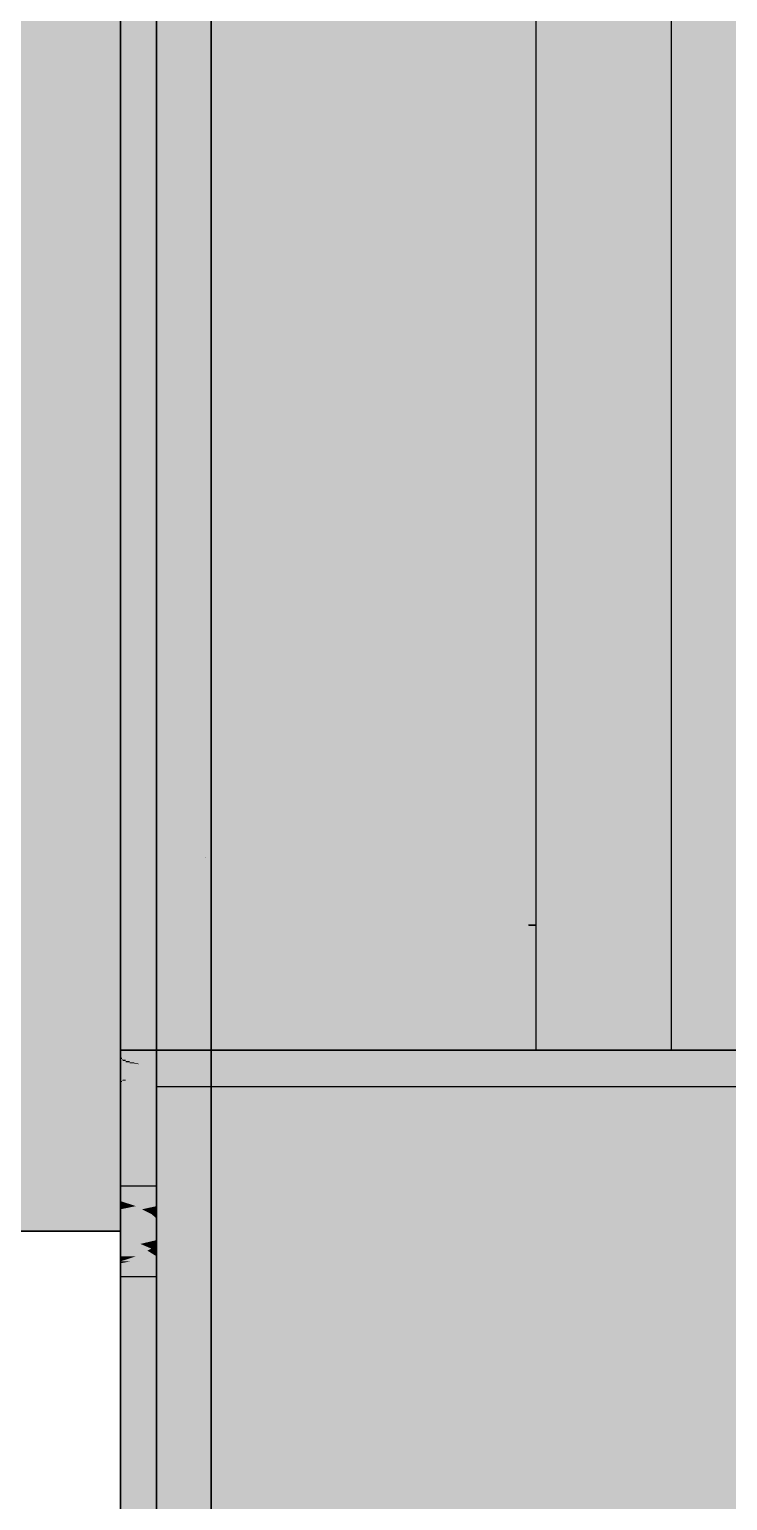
# Model space of a CAD drawing. Extents: x 0 to 756, y -25 to 420.
# Drawn here: x 324.379 to 325.15, y 305.696 to 307.32 of the extents above; entities that cross this region are included whole.
import ezdxf

# ---------------------------------------------------------------- set-up
doc = ezdxf.new("R2010")
doc.units = 0
doc.layers.get('0').update_dxf_attribs({"lineweight": 25})
doc.layers.add('0-Shading', color=7, linetype='Continuous', lineweight=25)
for name, color, linetype, lineweight, true_color in [('L_Schalldaempfer', 7, 'Continuous', 35, 0xababab), ('L_Zuluft', 6, 'Continuous', 35, 0xff00ff), ('L_Zuluft-Shading', 6, 'Continuous', 35, 0xff00ff)]:
    doc.layers.add(name, color=color, linetype=linetype, lineweight=lineweight, true_color=true_color)

# ---------------------------------------------------------------- blocks, each defined once
blk = doc.blocks.new('Shading-A0T78ONBOY', base_point=(329.6628, 313.8124))
at = {"layer": '0-Shading', "color": 7, "true_color": 0xfdfdfd}
for points in [[(324.5677, 300.356), (324.5599, 300.356), (324.5599, 313.7525)], [(324.5535, 297.1329), (324.5794, 297.1329), (324.5596, 313.0689)], [(324.5794, 297.1329), (324.5596, 313.0689), (324.5607, 313.0689)]]:
    blk.add_solid(points, dxfattribs=at)
at = {"layer": '0-Shading', "color": 7, "true_color": 0xfefefe}
for points in [[(324.5677, 300.3555), (324.5794, 313.7329), (324.5599, 313.7329)], [(324.5715, 300.3555), (324.5677, 300.3555), (324.5794, 313.7329)], [(324.5794, 300.3552), (324.5715, 300.3552), (324.5794, 313.7329)], [(324.5794, 297.1329), (324.5794, 312.9156), (324.5609, 312.9156)], [(324.4794, 305.993), (324.5194, 305.993), (324.5194, 306.0027)], [(324.4794, 305.993), (324.5194, 306.0027), (324.4794, 306.0027)], [(324.4794, 305.993), (324.5194, 305.993), (324.4794, 306.0027)], [(324.5194, 305.993), (324.5194, 306.0027), (324.4794, 306.0027)], [(324.4794, 305.993), (324.5194, 305.993), (324.5194, 306.0027)], [(324.4794, 305.993), (324.5194, 306.0027), (324.4794, 306.0027)], [(324.4794, 305.993), (324.5194, 305.993), (324.4794, 306.0027)], [(324.5194, 305.993), (324.5194, 306.0027), (324.4794, 306.0027)], [(324.4794, 305.9832), (324.5194, 305.9832), (324.5194, 305.993)], [(324.4794, 305.9832), (324.5194, 305.993), (324.4794, 305.993)], [(324.4794, 305.9832), (324.5194, 305.9832), (324.4794, 305.993)], [(324.5194, 305.9832), (324.5194, 305.993), (324.4794, 305.993)], [(324.4794, 305.9832), (324.5194, 305.993), (324.4794, 305.993)], [(324.4794, 305.9832), (324.5194, 305.9832), (324.5194, 305.993)], [(324.5194, 305.9832), (324.5194, 305.993), (324.4794, 305.993)], [(324.4794, 305.9832), (324.5194, 305.9832), (324.4794, 305.993)]]:
    blk.add_solid(points, dxfattribs=at)
at = {"layer": '0-Shading', "color": 7, "true_color": 0xffffff}
for points in [[(324.5194, 297.0729), (324.6188, 313.693), (324.5194, 313.693)], [(325.9962, 301.3666), (324.5794, 301.3666), (324.5794, 312.9156)], [(324.5194, 297.0729), (329.6187, 297.0729), (324.6015, 310.8053)], [(329.6187, 297.0729), (324.6015, 310.8053), (329.6548, 310.8053)], [(324.5794, 297.1329), (329.6241, 297.1329), (329.1324, 310.738)], [(324.5194, 306.3591), (326.4138, 306.3591), (324.5194, 309.7614)], [(326.4138, 306.3591), (324.5194, 309.7614), (325.3312, 309.7614)], [(328.703, 306.2265), (328.7113, 309.3907), (324.5794, 309.3907)], [(328.7083, 306.2291), (328.7166, 309.3869), (324.5929, 309.3869)], [(324.4794, 306.3644), (324.5398, 306.3644), (324.4794, 309.033)], [(324.5398, 306.3644), (324.4794, 309.033), (325.4794, 309.033)], [(324.5398, 306.3644), (325.4794, 306.3644), (325.4794, 309.033)], [(325.0876, 307.2878), (325.7594, 307.2878), (325.0876, 309.033)], [(324.9383, 307.3044), (325.1381, 307.3044), (324.9383, 308.9923)], [(325.1381, 307.3044), (324.9383, 308.9923), (325.4416, 308.9923)], [(325.1381, 307.3044), (326.0316, 307.3044), (325.3602, 308.5396)], [(328.703, 306.2265), (324.5794, 306.2265), (326.968, 307.5578)], [(324.5794, 306.2265), (326.968, 307.5578), (324.5794, 307.5578)], [(324.5194, 304.4137), (324.563, 304.4137), (324.5194, 307.5271)], [(324.563, 304.4137), (324.5194, 307.5271), (324.5817, 307.5271)], [(328.7083, 306.2291), (324.5739, 306.2291), (327.0166, 307.5271)], [(324.5739, 306.2291), (327.0166, 307.5271), (324.5817, 307.5271)], [(324.9383, 306.3301), (324.9629, 306.3301), (324.9383, 307.3044)], [(324.9629, 306.3301), (324.9383, 307.3044), (325.1381, 307.3044)], [(324.9629, 306.3301), (326.0316, 306.3301), (325.1381, 307.3044)], [(326.0316, 306.3301), (325.1381, 307.3044), (326.0316, 307.3044)], [(325.0876, 306.2994), (326.1398, 306.2994), (325.0876, 307.2878)], [(326.1398, 306.2994), (325.0876, 307.2878), (325.7594, 307.2878)], [(324.4794, 306.193), (325.4794, 306.193), (324.5398, 306.3644)], [(324.4794, 306.193), (324.5398, 306.3644), (324.4794, 306.3644)], [(324.5194, 306.153), (326.4794, 306.153), (324.5194, 306.3591)], [(326.4794, 306.153), (324.5194, 306.3591), (326.4138, 306.3591)], [(325.4794, 306.193), (324.5398, 306.3644), (325.4794, 306.3644)], [(324.9383, 306.193), (324.9629, 306.3301), (324.9383, 306.3301)], [(324.9383, 306.193), (326.0316, 306.193), (324.9629, 306.3301)], [(326.0316, 306.193), (324.9629, 306.3301), (326.0316, 306.3301)], [(325.0876, 306.193), (326.1808, 306.193), (325.0876, 306.2994)], [(326.1808, 306.193), (325.0876, 306.2994), (326.1398, 306.2994)], [(324.563, 304.4137), (328.7083, 306.2291), (324.5739, 306.2291)], [(324.563, 304.4137), (328.7035, 304.4137), (328.7083, 306.2291)], [(324.5794, 304.4085), (328.703, 306.2265), (324.5794, 306.2265)], [(324.5794, 304.4085), (328.6982, 304.4085), (328.703, 306.2265)], [(324.5194, 306.153), (324.5475, 306.193), (324.5194, 306.193)], [(324.5194, 306.153), (324.5475, 306.153), (324.5475, 306.193)], [(324.5475, 306.153), (324.5736, 306.193), (324.5475, 306.193)], [(324.5475, 306.153), (324.5736, 306.153), (324.5736, 306.193)], [(324.5736, 306.153), (324.9383, 306.193), (324.5736, 306.193)], [(324.5736, 306.153), (324.9383, 306.153), (324.9383, 306.193)], [(324.9383, 306.153), (326.0316, 306.193), (324.9383, 306.193)], [(324.9383, 306.153), (326.0316, 306.153), (326.0316, 306.193)]]:
    blk.add_solid(points, dxfattribs=at)
at = {"layer": '0-Shading', "color": 254, "true_color": 0xe2e2e2}
for points in [[(324.5091, 297.5864), (324.5087, 297.5864), (324.5235, 313.3787)], [(324.5087, 297.5864), (324.5235, 313.3787), (324.5087, 313.3787)], [(324.5172, 304.4123), (324.5087, 304.4123), (324.5143, 307.5354)], [(324.5087, 304.4123), (324.5143, 307.5354), (324.5087, 307.5354)], [(324.5172, 304.4114), (324.5238, 307.5389), (324.5143, 307.5389)], [(324.5238, 304.4114), (324.5172, 304.4114), (324.5238, 307.5389)], [(324.4794, 306.0207), (324.5194, 306.0207), (324.5194, 306.0283)], [(324.4794, 306.0207), (324.5194, 306.0283), (324.4794, 306.0283)], [(324.4794, 306.0207), (324.5194, 306.0207), (324.4794, 306.0283)], [(324.5194, 306.0207), (324.5194, 306.0283), (324.4794, 306.0283)], [(324.5085, 306.0262), (324.4794, 306.0262), (324.5194, 306.0283)], [(324.4794, 306.0262), (324.5194, 306.0283), (324.4794, 306.0283)], [(324.4794, 306.0207), (324.5194, 306.0207), (324.4794, 306.0283)], [(324.5194, 306.0207), (324.5194, 306.0283), (324.4794, 306.0283)], [(324.4901, 306.0228), (324.4794, 306.0228), (324.4794, 306.0262)], [(324.4901, 306.0228), (324.5085, 306.0262), (324.4794, 306.0262)], [(324.4794, 306.0207), (324.4963, 306.0207), (324.4901, 306.0228)], [(324.4794, 306.0207), (324.4901, 306.0228), (324.4794, 306.0228)], [(324.4901, 306.0228), (324.5194, 306.0228), (324.5194, 306.0283)], [(324.4963, 306.0207), (324.5194, 306.0207), (324.4901, 306.0228)], [(324.5194, 306.0207), (324.4901, 306.0228), (324.5194, 306.0228)], [(324.4794, 305.9576), (324.5194, 305.9576), (324.5194, 305.9652)], [(324.4794, 305.9576), (324.5194, 305.9652), (324.4794, 305.9652)], [(324.4794, 305.9576), (324.5194, 305.9576), (324.4794, 305.9652)], [(324.5194, 305.9576), (324.5194, 305.9652), (324.4794, 305.9652)], [(324.4794, 305.9597), (324.4963, 305.9652), (324.4794, 305.9652)], [(324.4903, 305.9597), (324.4794, 305.9597), (324.5194, 305.9652)], [(324.4794, 305.9597), (324.5194, 305.9652), (324.4963, 305.9652)], [(324.4794, 305.9576), (324.5194, 305.9576), (324.5194, 305.9652)], [(324.5194, 305.9576), (324.5194, 305.9652), (324.4794, 305.9652)], [(324.4794, 305.9576), (324.5194, 305.9576), (324.4794, 305.9652)], [(324.4794, 305.9576), (324.4903, 305.9597), (324.4794, 305.9597)]]:
    blk.add_solid(points, dxfattribs=at)
at = {"layer": '0-Shading', "color": 254, "true_color": 0xe4e4e4}
for points in [[(324.5292, 297.5801), (324.5091, 297.5801), (324.524, 313.3743)], [(324.5091, 297.5801), (324.524, 313.3743), (324.5235, 313.3743)]]:
    blk.add_solid(points, dxfattribs=at)
at = {"layer": '0-Shading', "color": 7, "true_color": 0xefefef}
for points in [[(324.5293, 297.2882), (324.5407, 313.2339), (324.524, 313.2339)], [(324.5295, 297.2882), (324.5293, 297.2882), (324.5407, 313.2339)], [(324.5335, 304.4107), (324.5238, 304.4107), (324.5283, 309.4322)], [(324.5238, 304.4107), (324.5283, 309.4322), (324.5238, 309.4322)], [(324.5335, 304.41), (324.5411, 309.4213), (324.5283, 309.4213)], [(324.5411, 304.41), (324.5335, 304.41), (324.5411, 309.4213)], [(324.4794, 306.0121), (324.5194, 306.0121), (324.5194, 306.0207)], [(324.4794, 306.0121), (324.5194, 306.0207), (324.4794, 306.0207)], [(324.4794, 306.0121), (324.5194, 306.0121), (324.4794, 306.0207)], [(324.5194, 306.0121), (324.5194, 306.0207), (324.4794, 306.0207)], [(324.5032, 306.0172), (324.4794, 306.0172), (324.4963, 306.0207)], [(324.4794, 306.0172), (324.4963, 306.0207), (324.4794, 306.0207)], [(324.4794, 306.0121), (324.5194, 306.0121), (324.4794, 306.0207)], [(324.5194, 306.0121), (324.5194, 306.0207), (324.4794, 306.0207)], [(324.5032, 306.0172), (324.5194, 306.0207), (324.4963, 306.0207)], [(324.5032, 306.0172), (324.5194, 306.0172), (324.5194, 306.0207)], [(324.4794, 306.0121), (324.5135, 306.0121), (324.5032, 306.0172)], [(324.4794, 306.0121), (324.5032, 306.0172), (324.4794, 306.0172)], [(324.5135, 306.0121), (324.5194, 306.0121), (324.5032, 306.0172)], [(324.5194, 306.0121), (324.5032, 306.0172), (324.5194, 306.0172)], [(324.4794, 305.9652), (324.5194, 305.9652), (324.5194, 305.9738)], [(324.4794, 305.9652), (324.5194, 305.9738), (324.4794, 305.9738)], [(324.4794, 305.9652), (324.5194, 305.9652), (324.4794, 305.9738)], [(324.5194, 305.9652), (324.5194, 305.9738), (324.4794, 305.9738)], [(324.5091, 305.9716), (324.4794, 305.9716), (324.5135, 305.9738)], [(324.4794, 305.9716), (324.5135, 305.9738), (324.4794, 305.9738)], [(324.5194, 305.9652), (324.5194, 305.9738), (324.4794, 305.9738)], [(324.4794, 305.9652), (324.5194, 305.9652), (324.4794, 305.9738)], [(324.4794, 305.9652), (324.5091, 305.9716), (324.4794, 305.9716)], [(324.4794, 305.9652), (324.4963, 305.9652), (324.5091, 305.9716)], [(324.4963, 305.9652), (324.5194, 305.9652), (324.5091, 305.9716)], [(324.5091, 305.9716), (324.5194, 305.9738), (324.5135, 305.9738)], [(324.5091, 305.9716), (324.5194, 305.9716), (324.5194, 305.9738)], [(324.5194, 305.9652), (324.5091, 305.9716), (324.5194, 305.9716)]]:
    blk.add_solid(points, dxfattribs=at)
at = {"layer": '0-Shading', "color": 7, "true_color": 0xf5f5f5}
for points in [[(324.5534, 297.2867), (324.5295, 297.2867), (324.5415, 313.2274)], [(324.5295, 297.2867), (324.5415, 313.2274), (324.5407, 313.2274)]]:
    blk.add_solid(points, dxfattribs=at)
at = {"layer": '0-Shading', "color": 7, "true_color": 0xf9f9f9}
for points in [[(324.5535, 297.1329), (324.5596, 313.0776), (324.5416, 313.0776)], [(324.5562, 300.3559), (324.5411, 300.3559), (324.546, 309.4173)], [(324.5411, 300.3559), (324.546, 309.4173), (324.5411, 309.4173)], [(324.5562, 300.356), (324.5599, 309.406), (324.546, 309.406)], [(324.5599, 300.356), (324.5562, 300.356), (324.5599, 309.406)], [(324.4794, 306.0027), (324.5194, 306.0027), (324.5194, 306.0121)], [(324.4794, 306.0027), (324.5194, 306.0121), (324.4794, 306.0121)], [(324.4794, 306.0027), (324.5194, 306.0027), (324.4794, 306.0121)], [(324.5194, 306.0027), (324.5194, 306.0121), (324.4794, 306.0121)], [(324.5148, 306.011), (324.4794, 306.011), (324.5135, 306.0121)], [(324.4794, 306.011), (324.5135, 306.0121), (324.4794, 306.0121)], [(324.4794, 306.0027), (324.5194, 306.0027), (324.4794, 306.0121)], [(324.5194, 306.0027), (324.5194, 306.0121), (324.4794, 306.0121)], [(324.4794, 306.0027), (324.5148, 306.011), (324.4794, 306.011)], [(324.4794, 306.0027), (324.5194, 306.0027), (324.4973, 306.0069)], [(324.4973, 306.0069), (324.5194, 306.0069), (324.5148, 306.011)], [(324.5194, 306.0027), (324.4973, 306.0069), (324.5194, 306.0069)], [(324.5148, 306.011), (324.5194, 306.0121), (324.5135, 306.0121)], [(324.5194, 306.011), (324.5148, 306.011), (324.5194, 306.0121)], [(324.5194, 306.0069), (324.5194, 306.011), (324.5148, 306.011)], [(324.4794, 305.9738), (324.5194, 305.9738), (324.5194, 305.9832)], [(324.4794, 305.9738), (324.5194, 305.9832), (324.4794, 305.9832)], [(324.4794, 305.9738), (324.5194, 305.9738), (324.4794, 305.9832)], [(324.5194, 305.9738), (324.5194, 305.9832), (324.4794, 305.9832)], [(324.4794, 305.9738), (324.5194, 305.9832), (324.4794, 305.9832)], [(324.5194, 305.9738), (324.5194, 305.9832), (324.4794, 305.9832)], [(324.4794, 305.9738), (324.5194, 305.9738), (324.4794, 305.9832)], [(324.4794, 305.9738), (324.5135, 305.9738), (324.5015, 305.979)], [(324.5015, 305.979), (324.5194, 305.979), (324.5194, 305.9832)], [(324.5135, 305.9738), (324.5015, 305.979), (324.5194, 305.979)], [(324.5135, 305.9738), (324.5194, 305.9738), (324.5194, 305.979)]]:
    blk.add_solid(points, dxfattribs=at)
at = {"layer": '0-Shading', "color": 252, "true_color": 0x858585}
for points in [[(324.4796, 306.1853), (324.4794, 306.1853), (324.4798, 310.6322)], [(324.4794, 306.1853), (324.4798, 310.6322), (324.4794, 310.6322)], [(324.4796, 304.4216), (324.4794, 304.4216), (324.4797, 307.4811)], [(324.4794, 304.4216), (324.4797, 307.4811), (324.4794, 307.4811)], [(324.4796, 306.1846), (324.4796, 306.1853), (324.4794, 306.1853)], [(324.4796, 306.1846), (324.4794, 306.1846), (324.4794, 306.1853)], [(324.4796, 306.1577), (324.4794, 306.1577), (324.4796, 306.1846)], [(324.4794, 306.1577), (324.4796, 306.1846), (324.4794, 306.1846)], [(324.4796, 306.1572), (324.4794, 306.1572), (324.4796, 306.1577)], [(324.4794, 306.1572), (324.4796, 306.1577), (324.4794, 306.1577)], [(324.4796, 305.3412), (324.4794, 305.3412), (324.4796, 306.1572)], [(324.4794, 305.3412), (324.4796, 306.1572), (324.4794, 306.1572)]]:
    blk.add_solid(points, dxfattribs=at)
at = {"layer": '0-Shading', "color": 252, "true_color": 0x909090}
for points in [[(324.4812, 306.1846), (324.4796, 306.1846), (324.4804, 310.6332)], [(324.4796, 306.1846), (324.4804, 310.6332), (324.4798, 310.6332)], [(324.4812, 306.1831), (324.4812, 306.1846), (324.4796, 306.1846)], [(324.4812, 306.1831), (324.4796, 306.1831), (324.4796, 306.1846)], [(324.4812, 306.1589), (324.4796, 306.1589), (324.4812, 306.1831)], [(324.4796, 306.1589), (324.4812, 306.1831), (324.4796, 306.1831)], [(324.4812, 306.1577), (324.4796, 306.1577), (324.4812, 306.1589)], [(324.4796, 306.1577), (324.4812, 306.1589), (324.4796, 306.1589)], [(324.4814, 305.3429), (324.4796, 305.3429), (324.4812, 306.1577)], [(324.4796, 305.3429), (324.4812, 306.1577), (324.4796, 306.1577)]]:
    blk.add_solid(points, dxfattribs=at)
at = {"layer": '0-Shading', "color": 252, "true_color": 0x929292}
for points in [[(324.4812, 306.1831), (324.4816, 310.6336), (324.4804, 310.6336)], [(324.482, 306.1831), (324.4812, 306.1831), (324.4816, 310.6336)], [(324.4807, 304.4196), (324.4813, 307.4915), (324.4804, 307.4915)], [(324.4813, 304.4196), (324.4807, 304.4196), (324.4813, 307.4915)], [(324.482, 306.1824), (324.482, 306.1831), (324.4812, 306.1831)], [(324.482, 306.1824), (324.4812, 306.1824), (324.4812, 306.1831)], [(324.482, 306.1594), (324.4812, 306.1594), (324.482, 306.1824)], [(324.4812, 306.1594), (324.482, 306.1824), (324.4812, 306.1824)], [(324.482, 306.1589), (324.4812, 306.1589), (324.482, 306.1594)], [(324.4812, 306.1589), (324.482, 306.1594), (324.4812, 306.1594)], [(324.4814, 305.3436), (324.482, 306.1589), (324.4812, 306.1589)], [(324.4821, 305.3436), (324.4814, 305.3436), (324.482, 306.1589)]]:
    blk.add_solid(points, dxfattribs=at)
at = {"layer": '0-Shading', "color": 253, "true_color": 0xa4a4a4}
for points in [[(324.482, 306.1824), (324.4862, 310.6329), (324.4816, 310.6329)], [(324.4851, 306.1824), (324.482, 306.1824), (324.4862, 310.6329)], [(324.4845, 304.4191), (324.4813, 304.4191), (324.4835, 307.4961)], [(324.4813, 304.4191), (324.4835, 307.4961), (324.4813, 307.4961)], [(324.4845, 304.4177), (324.487, 307.5015), (324.4835, 307.5015)], [(324.487, 304.4177), (324.4845, 304.4177), (324.487, 307.5015)], [(324.4851, 306.181), (324.4851, 306.1824), (324.482, 306.1824)], [(324.4851, 306.181), (324.482, 306.181), (324.482, 306.1824)], [(324.4851, 306.1604), (324.482, 306.1604), (324.4851, 306.181)], [(324.482, 306.1604), (324.4851, 306.181), (324.482, 306.181)], [(324.4851, 306.1594), (324.482, 306.1594), (324.4851, 306.1604)], [(324.482, 306.1594), (324.4851, 306.1604), (324.482, 306.1604)], [(324.4821, 305.3448), (324.4851, 306.1594), (324.482, 306.1594)], [(324.4849, 305.3448), (324.4821, 305.3448), (324.4851, 306.1594)], [(324.4794, 306.0392), (324.5194, 306.0392), (324.5194, 306.042)], [(324.4794, 306.0392), (324.5194, 306.042), (324.4794, 306.042)], [(324.4794, 306.0392), (324.5194, 306.0392), (324.4794, 306.042)], [(324.5194, 306.0392), (324.5194, 306.042), (324.4794, 306.042)], [(324.4794, 306.0392), (324.5194, 306.0392), (324.5194, 306.042)], [(324.4794, 306.0392), (324.5194, 306.042), (324.4794, 306.042)], [(324.4794, 306.0392), (324.5194, 306.0392), (324.4794, 306.042)], [(324.5194, 306.0392), (324.5194, 306.042), (324.4794, 306.042)], [(324.4794, 305.9439), (324.5194, 305.9439), (324.5194, 305.9467)], [(324.4794, 305.9439), (324.5194, 305.9467), (324.4794, 305.9467)], [(324.4794, 305.9439), (324.5194, 305.9439), (324.4794, 305.9467)], [(324.5194, 305.9439), (324.5194, 305.9467), (324.4794, 305.9467)], [(324.4794, 305.9439), (324.5194, 305.9467), (324.4794, 305.9467)], [(324.4794, 305.9439), (324.5194, 305.9439), (324.5194, 305.9467)], [(324.5194, 305.9439), (324.5194, 305.9467), (324.4794, 305.9467)], [(324.4794, 305.9439), (324.5194, 305.9439), (324.4794, 305.9467)]]:
    blk.add_solid(points, dxfattribs=at)
at = {"layer": '0-Shading', "color": 253, "true_color": 0xb0b0b0}
for points in [[(324.4897, 306.181), (324.4851, 306.181), (324.4881, 310.6322)], [(324.4851, 306.181), (324.4881, 310.6322), (324.4862, 310.6322)], [(324.4897, 306.1796), (324.4897, 306.181), (324.4851, 306.181)], [(324.4897, 306.1796), (324.4851, 306.1796), (324.4851, 306.181)], [(324.49, 305.3464), (324.4849, 305.3464), (324.4897, 306.1796)], [(324.4849, 305.3464), (324.4897, 306.1796), (324.4851, 306.1796)]]:
    blk.add_solid(points, dxfattribs=at)
at = {"layer": '0-Shading', "color": 9, "true_color": 0xbbbbbb}
for points in [[(324.4897, 306.1796), (324.4956, 310.6288), (324.4881, 310.6288)], [(324.4947, 306.1796), (324.4897, 306.1796), (324.4956, 310.6288)], [(324.4922, 304.4153), (324.4962, 307.5155), (324.4905, 307.5155)], [(324.4962, 304.4153), (324.4922, 304.4153), (324.4962, 307.5155)], [(324.4922, 304.4166), (324.487, 304.4166), (324.4905, 307.5105)], [(324.487, 304.4166), (324.4905, 307.5105), (324.487, 307.5105)], [(324.4947, 306.1783), (324.4947, 306.1796), (324.4897, 306.1796)], [(324.4947, 306.1783), (324.4897, 306.1783), (324.4897, 306.1796)], [(324.49, 305.3475), (324.4947, 306.1783), (324.4897, 306.1783)], [(324.4945, 305.3475), (324.49, 305.3475), (324.4947, 306.1783)], [(324.4794, 306.0345), (324.5194, 306.0345), (324.5194, 306.0392)], [(324.4794, 306.0345), (324.5194, 306.0392), (324.4794, 306.0392)], [(324.4794, 306.0345), (324.5194, 306.0345), (324.4794, 306.0392)], [(324.5194, 306.0345), (324.5194, 306.0392), (324.4794, 306.0392)], [(324.4794, 306.0345), (324.5194, 306.0345), (324.5194, 306.0392)], [(324.4794, 306.0345), (324.5194, 306.0392), (324.4794, 306.0392)], [(324.4794, 306.0345), (324.5194, 306.0345), (324.4794, 306.0392)], [(324.5194, 306.0345), (324.5194, 306.0392), (324.4794, 306.0392)], [(324.4794, 305.9467), (324.5194, 305.9467), (324.5194, 305.9514)], [(324.4794, 305.9467), (324.5194, 305.9514), (324.4794, 305.9514)], [(324.4794, 305.9467), (324.5194, 305.9467), (324.4794, 305.9514)], [(324.5194, 305.9467), (324.5194, 305.9514), (324.4794, 305.9514)], [(324.4794, 305.9467), (324.5194, 305.9514), (324.4794, 305.9514)], [(324.4794, 305.9467), (324.5194, 305.9467), (324.5194, 305.9514)], [(324.5194, 305.9467), (324.5194, 305.9514), (324.4794, 305.9514)], [(324.4794, 305.9467), (324.5194, 305.9467), (324.4794, 305.9514)]]:
    blk.add_solid(points, dxfattribs=at)
at = {"layer": '0-Shading', "color": 254, "true_color": 0xcdcdcd}
for points in [[(324.4993, 306.1783), (324.4947, 306.1783), (324.4986, 310.6271)], [(324.4947, 306.1783), (324.4986, 310.6271), (324.4956, 310.6271)], [(324.4993, 306.1776), (324.4999, 308.9247), (324.4989, 308.9247)], [(324.5, 306.1776), (324.4993, 306.1776), (324.4999, 308.9247)], [(324.5082, 297.8049), (324.5004, 297.8049), (324.4999, 308.9247)], [(324.4995, 305.3484), (324.4945, 305.3484), (324.4993, 306.1776)], [(324.4945, 305.3484), (324.4993, 306.1776), (324.4947, 306.1776)], [(324.4993, 306.1776), (324.4993, 306.1783), (324.4947, 306.1783)], [(324.4993, 306.1776), (324.4947, 306.1776), (324.4947, 306.1783)], [(324.5, 306.1774), (324.5, 306.1776), (324.4993, 306.1776)], [(324.5, 306.1774), (324.4993, 306.1774), (324.4993, 306.1776)], [(324.4995, 305.3485), (324.5, 306.1774), (324.4993, 306.1774)], [(324.5001, 305.3485), (324.4995, 305.3485), (324.5, 306.1774)]]:
    blk.add_solid(points, dxfattribs=at)
at = {"layer": '0-Shading', "color": 7, "true_color": 0xfafafa}
for points in [[(324.8712, 307.3118), (324.9383, 309.3785), (324.7472, 309.3785)], [(324.9383, 307.3118), (324.8712, 307.3118), (324.9383, 309.3785)], [(324.5646, 306.4349), (324.4794, 306.4349), (325.4794, 309.033)], [(324.4794, 306.4349), (325.4794, 309.033), (324.4794, 309.033)], [(326.2898, 306.4622), (324.4794, 306.4622), (324.4794, 309.033)], [(326.2434, 306.528), (324.4794, 306.528), (324.4794, 309.033)], [(326.1971, 306.5938), (324.4794, 306.5938), (324.4794, 309.033)], [(326.1507, 306.6597), (324.4794, 306.6597), (324.4794, 309.033)], [(326.0984, 306.734), (324.4794, 306.734), (324.4794, 309.033)], [(325.9526, 306.9411), (324.4794, 306.9411), (324.4794, 309.033)], [(325.8067, 307.1482), (324.4794, 307.1482), (324.4794, 309.033)], [(325.4794, 306.4319), (324.5636, 306.4319), (325.4794, 309.033)], [(325.9428, 307.2878), (325.0876, 307.2878), (325.0876, 309.033)], [(324.6962, 306.5008), (324.4794, 306.5008), (326.3668, 308.873)], [(324.4794, 306.5008), (326.3668, 308.873), (324.4794, 308.873)], [(326.3359, 306.3967), (326.4794, 308.8398), (324.6154, 308.8398)], [(324.7425, 306.5666), (324.4794, 306.5666), (326.3284, 308.8185)], [(324.4794, 306.5666), (326.3284, 308.8185), (324.4794, 308.8185)], [(326.4794, 306.4933), (324.6909, 306.4933), (326.4794, 308.7916)], [(324.6909, 306.4933), (326.4794, 308.7916), (326.3094, 308.7916)], [(324.7889, 306.6324), (324.4794, 306.6324), (326.29, 308.764)], [(324.4794, 306.6324), (326.29, 308.764), (324.4794, 308.764)], [(326.2884, 306.4642), (326.4794, 308.7575), (324.6734, 308.7575)], [(324.8352, 306.6982), (324.4794, 306.6982), (326.2516, 308.7095)], [(324.4794, 306.6982), (326.2516, 308.7095), (324.4794, 308.7095)], [(324.7662, 306.5575), (324.7361, 306.5575), (326.4794, 308.7093)], [(324.7361, 306.5575), (326.4794, 308.7093), (326.2515, 308.7093)], [(326.4794, 306.5565), (324.7654, 306.5565), (326.4794, 308.7093)], [(326.2408, 306.5317), (326.4794, 308.6752), (324.7313, 308.6752)], [(324.9459, 306.8553), (324.4794, 306.8553), (326.2133, 308.655)], [(324.4794, 306.8553), (326.2133, 308.655), (324.4794, 308.655)], [(325.7082, 306.8073), (324.912, 306.8073), (326.2133, 308.655)], [(326.4794, 306.6218), (324.7814, 306.6218), (326.4794, 308.627)], [(324.7814, 306.6218), (326.4794, 308.627), (326.1936, 308.627)], [(325.0917, 307.0624), (324.4794, 307.0624), (326.1749, 308.6005)], [(324.4794, 307.0624), (326.1749, 308.6005), (324.4794, 308.6005)], [(326.1933, 306.5992), (326.4794, 308.593), (324.7892, 308.593)], [(325.2375, 307.2695), (324.4794, 307.2695), (326.1365, 308.546)], [(324.4794, 307.2695), (326.1365, 308.546), (324.4794, 308.546)], [(326.4794, 306.686), (324.8266, 306.686), (326.4794, 308.5448)], [(324.8266, 306.686), (326.4794, 308.5448), (326.1356, 308.5448)], [(326.1458, 306.6667), (326.4794, 308.5107), (324.8472, 308.5107)], [(326.0775, 306.7637), (326.4794, 308.4285), (324.9051, 308.4285)], [(326.4794, 306.9994), (325.0473, 306.9994), (326.4794, 308.3802)], [(325.0473, 306.9994), (326.4794, 308.3802), (326.0197, 308.3802)], [(325.9192, 306.9884), (326.4794, 308.3462), (324.963, 308.3462)], [(324.7875, 307.0247), (324.5194, 307.0247), (324.982, 307.628)], [(324.5194, 307.0247), (324.982, 307.628), (324.5194, 307.628)], [(326.1601, 307.1836), (324.5194, 307.1836), (326.0265, 307.5978)], [(324.5194, 307.1836), (326.0265, 307.5978), (324.5194, 307.5978)], [(326.4794, 306.973), (324.7708, 306.973), (326.4794, 307.4618)], [(324.7708, 306.973), (326.4794, 307.4618), (324.9284, 307.4618)], [(324.6308, 306.641), (324.5194, 306.641), (324.829, 307.4378)], [(324.5194, 306.641), (324.829, 307.4378), (324.5194, 307.4378)], [(324.5194, 306.7999), (326.0958, 307.383), (324.5194, 307.383)], [(325.4344, 306.6192), (324.6254, 306.6192), (325.4344, 307.3706)], [(324.6254, 306.6192), (325.4344, 307.3706), (324.8123, 307.3706)], [(324.5464, 306.4162), (324.5194, 306.4162), (324.5421, 307.3483)], [(324.5194, 306.4162), (324.5421, 307.3483), (324.5194, 307.3483)], [(324.5464, 306.4107), (324.5475, 307.3477), (324.5421, 307.3477)], [(324.5475, 306.4107), (324.5464, 306.4107), (324.5475, 307.3477)], [(324.5727, 306.4105), (324.5475, 306.4105), (324.5687, 307.3454)], [(324.5475, 306.4105), (324.5687, 307.3454), (324.5475, 307.3454)], [(324.5727, 306.4053), (324.5736, 307.3448), (324.5687, 307.3448)], [(324.5736, 306.4053), (324.5727, 306.4053), (324.5736, 307.3448)], [(324.8712, 307.3118), (324.8692, 307.3448), (324.5736, 307.3448)], [(324.8712, 307.3118), (324.5736, 307.3118), (324.5736, 307.3448)], [(324.9255, 306.4051), (324.5736, 306.4051), (324.8712, 307.3118)], [(324.5736, 306.4051), (324.8712, 307.3118), (324.5736, 307.3118)], [(324.9383, 307.3044), (324.9383, 307.3118), (324.8712, 307.3118)], [(324.9383, 307.3044), (324.8716, 307.3044), (324.8712, 307.3118)], [(324.9299, 306.3318), (324.9383, 307.3044), (324.8716, 307.3044)], [(324.9383, 306.3318), (324.9299, 306.3318), (324.9383, 307.3044)], [(325.992, 307.1874), (325.9428, 307.2878), (325.0876, 307.2878)], [(325.992, 307.1874), (325.0876, 307.1874), (325.0876, 307.2878)], [(325.1826, 307.1915), (325.2375, 307.2695), (324.4794, 307.2695)], [(325.1826, 307.1915), (324.4794, 307.1915), (324.4794, 307.2695)], [(324.5305, 306.2656), (324.4794, 306.2656), (325.1826, 307.1915)], [(324.4794, 306.2656), (325.1826, 307.1915), (324.4794, 307.1915)], [(325.0876, 306.2994), (325.992, 307.1874), (325.0876, 307.1874)], [(325.0876, 306.2994), (326.4272, 306.2994), (325.992, 307.1874)], [(326.2765, 306.8223), (326.1601, 307.1836), (324.5194, 307.1836)], [(324.5194, 306.8223), (326.2765, 306.8223), (324.5194, 307.1836)], [(324.5241, 306.2564), (325.3969, 307.1677), (325.1658, 307.1677)], [(325.9192, 306.9884), (325.8067, 307.1482), (324.4794, 307.1482)], [(324.4794, 306.9884), (325.9192, 306.9884), (324.4794, 307.1482)], [(325.0473, 306.9994), (325.0917, 307.0624), (324.4794, 307.0624)], [(325.0473, 306.9994), (324.4794, 306.9994), (324.4794, 307.0624)], [(326.4794, 306.2564), (324.5241, 306.2564), (326.4794, 307.0475)], [(324.5241, 306.2564), (326.4794, 307.0475), (325.2818, 307.0475)], [(326.2072, 306.7999), (324.5194, 306.7999), (326.2072, 307.0374)], [(324.5194, 306.7999), (326.2072, 307.0374), (325.1615, 307.0374)], [(324.7708, 306.973), (324.7875, 307.0247), (324.5194, 307.0247)], [(324.7708, 306.973), (324.5194, 306.973), (324.5194, 307.0247)], [(324.4794, 306.193), (325.0473, 306.9994), (324.4794, 306.9994)], [(324.9354, 306.8405), (326.4794, 306.8405), (325.0473, 306.9994)], [(326.4794, 306.8405), (326.4794, 306.9994), (325.0473, 306.9994)], [(324.4794, 306.193), (326.4794, 306.193), (324.4794, 306.9884)], [(326.4794, 306.193), (324.4794, 306.9884), (325.9192, 306.9884)], [(324.5194, 306.193), (324.7708, 306.973), (324.5194, 306.973)], [(324.6576, 306.6217), (326.4794, 306.6217), (324.7708, 306.973)], [(326.4794, 306.6217), (326.4794, 306.973), (324.7708, 306.973)], [(326.0775, 306.7637), (325.9526, 306.9411), (324.4794, 306.9411)], [(324.4794, 306.7637), (326.0775, 306.7637), (324.4794, 306.9411)], [(324.912, 306.8073), (324.9459, 306.8553), (324.4794, 306.8553)], [(324.912, 306.8073), (324.4794, 306.8073), (324.4794, 306.8553)], [(324.4794, 306.193), (326.4794, 306.193), (324.9354, 306.8405)], [(326.4794, 306.193), (324.9354, 306.8405), (326.4794, 306.8405)], [(324.5194, 306.193), (326.4794, 306.193), (324.5194, 306.8223)], [(326.4794, 306.193), (324.5194, 306.8223), (326.2765, 306.8223)], [(324.4794, 306.193), (324.912, 306.8073), (324.4794, 306.8073)], [(326.2072, 306.4529), (326.2072, 306.7999), (324.5194, 306.7999)], [(324.5194, 306.4529), (326.2072, 306.4529), (324.5194, 306.7999)], [(324.7895, 306.6333), (326.4794, 306.6333), (324.912, 306.8073)], [(325.6847, 306.7215), (325.7082, 306.8073), (324.912, 306.8073)], [(324.4794, 306.193), (326.4794, 306.193), (324.4794, 306.7637)], [(326.4794, 306.193), (324.4794, 306.7637), (326.0775, 306.7637)], [(324.5914, 306.7215), (326.0984, 306.734), (324.4794, 306.734)], [(324.4794, 306.5391), (326.2357, 306.5391), (324.4794, 306.734)], [(326.1072, 306.7215), (324.5914, 306.7215), (326.0984, 306.734)], [(326.1458, 306.6667), (326.1072, 306.7215), (324.5914, 306.7215)], [(326.1458, 306.6667), (325.0853, 306.6667), (324.5914, 306.7215)], [(324.8266, 306.686), (324.8352, 306.6982), (324.4794, 306.6982)], [(324.8266, 306.686), (324.4794, 306.686), (324.4794, 306.6982)], [(324.8, 306.6482), (324.4794, 306.6482), (324.8266, 306.686)], [(324.4794, 306.6482), (324.8266, 306.686), (324.4794, 306.686)], [(326.4794, 306.6277), (324.7856, 306.6277), (324.8266, 306.686)], [(326.4794, 306.6277), (326.4794, 306.686), (324.8266, 306.686)], [(326.1933, 306.5992), (326.1507, 306.6597), (324.4794, 306.6597)], [(326.1933, 306.5992), (324.4794, 306.5992), (324.4794, 306.6597)], [(326.2357, 306.5391), (326.1458, 306.6667), (325.0853, 306.6667)], [(324.7768, 306.6152), (324.8, 306.6482), (324.4794, 306.6482)], [(324.7768, 306.6152), (324.4794, 306.6152), (324.4794, 306.6482)], [(324.6254, 306.6192), (324.6308, 306.641), (324.5194, 306.641)], [(324.6254, 306.6192), (324.5194, 306.6192), (324.5194, 306.641)], [(324.4794, 306.193), (326.4794, 306.193), (324.7895, 306.6333)], [(324.7814, 306.6218), (324.7889, 306.6324), (324.4794, 306.6324)], [(324.7814, 306.6218), (324.4794, 306.6218), (324.4794, 306.6324)], [(324.6541, 306.4411), (324.4794, 306.4411), (324.7814, 306.6218)], [(324.4794, 306.4411), (324.7814, 306.6218), (324.4794, 306.6218)], [(324.5194, 306.193), (326.4794, 306.193), (324.6576, 306.6217)], [(324.5194, 306.193), (324.6254, 306.6192), (324.5194, 306.6192)], [(324.584, 306.4529), (325.4344, 306.4529), (324.6254, 306.6192)], [(325.4344, 306.4529), (325.4344, 306.6192), (324.6254, 306.6192)], [(326.4794, 306.193), (324.6576, 306.6217), (326.4794, 306.6217)], [(326.4794, 306.5619), (324.7392, 306.5619), (324.7814, 306.6218)], [(326.4794, 306.6152), (324.7768, 306.6152), (326.4794, 306.6277)], [(324.7768, 306.6152), (326.4794, 306.6277), (324.7856, 306.6277)], [(326.4794, 306.5619), (326.4794, 306.6218), (324.7814, 306.6218)], [(326.4794, 306.193), (324.7895, 306.6333), (326.4794, 306.6333)], [(324.4794, 306.193), (324.7768, 306.6152), (324.4794, 306.6152)], [(324.6437, 306.4262), (326.4794, 306.4262), (324.7768, 306.6152)], [(326.4794, 306.4262), (326.4794, 306.6152), (324.7768, 306.6152)], [(326.2442, 306.5269), (324.4794, 306.5269), (326.1933, 306.5992)], [(324.4794, 306.5269), (326.1933, 306.5992), (324.4794, 306.5992)], [(326.2408, 306.5317), (326.1971, 306.5938), (324.4794, 306.5938)], [(326.2408, 306.5317), (324.4794, 306.5317), (324.4794, 306.5938)], [(324.7361, 306.5575), (324.7425, 306.5666), (324.4794, 306.5666)], [(324.7361, 306.5575), (324.4794, 306.5575), (324.4794, 306.5666)], [(324.5083, 306.234), (324.4794, 306.234), (324.7361, 306.5575)], [(324.4794, 306.234), (324.7361, 306.5575), (324.4794, 306.5575)], [(324.5062, 306.231), (324.7654, 306.5565), (324.7354, 306.5565)], [(326.4794, 306.4231), (324.6415, 306.4231), (326.4794, 306.5619)], [(324.6415, 306.4231), (326.4794, 306.5619), (324.7392, 306.5619)], [(326.4794, 306.496), (324.7172, 306.496), (324.7654, 306.5565)], [(324.7654, 306.5565), (324.7354, 306.5565), (324.7361, 306.5575)], [(324.7654, 306.5565), (324.7662, 306.5575), (324.7361, 306.5575)], [(326.4794, 306.496), (326.4794, 306.5565), (324.7654, 306.5565)], [(324.4794, 306.193), (326.4794, 306.193), (324.4794, 306.5391)], [(326.4794, 306.193), (324.4794, 306.5391), (326.2357, 306.5391)], [(324.4794, 306.3198), (326.3901, 306.3198), (326.2408, 306.5317)], [(324.4794, 306.3198), (326.2408, 306.5317), (324.4794, 306.5317)], [(326.2884, 306.4642), (326.2434, 306.528), (324.4794, 306.528)], [(324.4794, 306.4642), (326.2884, 306.4642), (324.4794, 306.528)], [(326.3939, 306.3144), (326.2442, 306.5269), (324.4794, 306.5269)], [(324.4794, 306.3144), (326.3939, 306.3144), (324.4794, 306.5269)], [(324.6909, 306.4933), (324.6962, 306.5008), (324.4794, 306.5008)], [(324.6909, 306.4933), (324.4794, 306.4933), (324.4794, 306.5008)], [(324.4794, 306.193), (324.6909, 306.4933), (324.4794, 306.4933)], [(326.4794, 306.231), (324.5062, 306.231), (326.4794, 306.496)], [(324.5062, 306.231), (326.4794, 306.496), (324.7172, 306.496)], [(324.6465, 306.4302), (326.4794, 306.4302), (324.6909, 306.4933)], [(326.4794, 306.4302), (326.4794, 306.4933), (324.6909, 306.4933)], [(324.4794, 306.193), (326.4794, 306.193), (324.4794, 306.4642)], [(326.4794, 306.193), (324.4794, 306.4642), (326.2884, 306.4642)], [(326.3359, 306.3967), (326.2898, 306.4622), (324.4794, 306.4622)], [(324.4794, 306.3967), (326.3359, 306.3967), (324.4794, 306.4622)], [(324.6415, 306.4231), (324.6541, 306.4411), (324.4794, 306.4411)], [(324.6415, 306.4231), (324.4794, 306.4231), (324.4794, 306.4411)], [(324.5194, 306.193), (325.4344, 306.193), (324.584, 306.4529)], [(324.5194, 306.193), (326.2072, 306.193), (324.5194, 306.4529)], [(326.2072, 306.193), (324.5194, 306.4529), (326.2072, 306.4529)], [(325.4344, 306.193), (324.584, 306.4529), (325.4344, 306.4529)], [(324.5636, 306.4319), (324.5646, 306.4349), (324.4794, 306.4349)], [(324.5636, 306.4319), (324.4794, 306.4319), (324.4794, 306.4349)], [(324.4794, 306.193), (324.5636, 306.4319), (324.4794, 306.4319)], [(324.4794, 306.193), (326.4794, 306.193), (324.6465, 306.4302)], [(324.4794, 306.193), (326.4794, 306.193), (324.6437, 306.4262)], [(324.5522, 306.3997), (325.4794, 306.3997), (324.5636, 306.4319)], [(325.4794, 306.3997), (325.4794, 306.4319), (324.5636, 306.4319)], [(326.4794, 306.193), (324.6437, 306.4262), (326.4794, 306.4262)], [(326.4794, 306.193), (324.6465, 306.4302), (326.4794, 306.4302)], [(324.4794, 306.193), (324.6415, 306.4231), (324.4794, 306.4231)], [(324.4978, 306.2191), (326.4794, 306.2191), (324.6415, 306.4231)], [(324.5464, 306.4107), (324.5464, 306.4162), (324.5194, 306.4162)], [(324.5194, 306.4107), (324.5464, 306.4107), (324.5194, 306.4162)], [(324.5194, 306.193), (324.5475, 306.193), (324.5194, 306.4107)], [(324.5475, 306.193), (324.5194, 306.4107), (324.5464, 306.4107)], [(324.5475, 306.4105), (324.5475, 306.4107), (324.5464, 306.4107)], [(324.5475, 306.4105), (324.5464, 306.4105), (324.5464, 306.4107)], [(324.5475, 306.193), (324.5475, 306.4105), (324.5464, 306.4105)], [(324.5727, 306.4053), (324.5727, 306.4105), (324.5475, 306.4105)], [(324.5475, 306.4053), (324.5727, 306.4053), (324.5475, 306.4105)], [(326.4794, 306.2191), (326.4794, 306.4231), (324.6415, 306.4231)], [(324.4794, 306.193), (325.4794, 306.193), (324.5522, 306.3997)], [(324.4794, 306.193), (326.4794, 306.193), (324.4794, 306.3967)], [(326.4794, 306.193), (324.4794, 306.3967), (326.3359, 306.3967)], [(324.5475, 306.193), (324.5736, 306.193), (324.5475, 306.4053)], [(324.5736, 306.193), (324.5475, 306.4053), (324.5727, 306.4053)], [(325.4794, 306.193), (324.5522, 306.3997), (325.4794, 306.3997)], [(324.5736, 306.4051), (324.5736, 306.4053), (324.5727, 306.4053)], [(324.5736, 306.4051), (324.5727, 306.4051), (324.5727, 306.4053)], [(324.5736, 306.193), (324.5736, 306.4051), (324.5727, 306.4051)], [(324.9299, 306.3318), (324.9255, 306.4051), (324.5736, 306.4051)], [(324.5736, 306.3318), (324.9299, 306.3318), (324.5736, 306.4051)], [(324.5736, 306.193), (324.9383, 306.193), (324.5736, 306.3318)], [(324.9383, 306.193), (324.5736, 306.3318), (324.9299, 306.3318)], [(324.9383, 306.3301), (324.9383, 306.3318), (324.9299, 306.3318)], [(324.9383, 306.3301), (324.93, 306.3301), (324.9299, 306.3318)], [(324.9383, 306.193), (324.9383, 306.3301), (324.93, 306.3301)], [(325.622, 306.193), (326.4794, 306.193), (324.4794, 306.3198)], [(326.4794, 306.193), (324.4794, 306.3198), (326.3901, 306.3198)], [(324.4794, 306.193), (325.622, 306.193), (324.4794, 306.3198)], [(324.4794, 306.193), (326.4794, 306.193), (324.4794, 306.3144)], [(326.4794, 306.193), (324.4794, 306.3144), (326.3939, 306.3144)], [(325.6054, 306.193), (326.4794, 306.193), (325.0876, 306.2994)], [(326.4794, 306.193), (325.0876, 306.2994), (326.4272, 306.2994)], [(325.0876, 306.193), (325.6054, 306.193), (325.0876, 306.2994)], [(324.5241, 306.2564), (324.5305, 306.2656), (324.4794, 306.2656)], [(324.5241, 306.2564), (324.4794, 306.2564), (324.4794, 306.2656)], [(324.4794, 306.193), (324.8326, 306.193), (324.5241, 306.2564)], [(324.4794, 306.193), (324.5241, 306.2564), (324.4794, 306.2564)], [(324.8326, 306.193), (326.4794, 306.193), (324.5241, 306.2564)], [(326.4794, 306.193), (326.4794, 306.2564), (324.5241, 306.2564)], [(324.5062, 306.231), (324.5083, 306.234), (324.4794, 306.234)], [(324.5062, 306.231), (324.4794, 306.231), (324.4794, 306.234)], [(324.4794, 306.193), (324.8492, 306.193), (324.5062, 306.231)], [(324.4794, 306.193), (324.5062, 306.231), (324.4794, 306.231)], [(324.8492, 306.193), (326.4794, 306.193), (324.5062, 306.231)], [(326.4794, 306.193), (326.4794, 306.231), (324.5062, 306.231)], [(324.4794, 306.193), (326.4794, 306.193), (324.4978, 306.2191)], [(326.4794, 306.193), (324.4978, 306.2191), (326.4794, 306.2191)]]:
    blk.add_solid(points, dxfattribs=at)
at = {"layer": '0-Shading', "color": 254, "true_color": 0xd0d0d0}
for points in [[(324.5087, 297.5949), (324.5083, 297.5949), (324.4999, 308.9247)], [(324.5087, 297.5864), (324.5087, 308.9247), (324.4999, 308.9247)], [(324.5032, 304.4143), (324.4962, 304.4143), (324.5009, 307.5237)], [(324.4962, 304.4143), (324.5009, 307.5237), (324.4962, 307.5237)], [(324.5032, 304.4132), (324.5087, 307.5281), (324.5009, 307.5281)], [(324.5087, 304.4132), (324.5032, 304.4132), (324.5087, 307.5281)], [(324.4794, 306.0283), (324.5194, 306.0283), (324.5194, 306.0345)], [(324.4794, 306.0283), (324.5194, 306.0345), (324.4794, 306.0345)], [(324.4794, 306.0283), (324.5194, 306.0283), (324.4794, 306.0345)], [(324.5194, 306.0283), (324.5194, 306.0345), (324.4794, 306.0345)], [(324.4794, 306.0283), (324.5194, 306.0283), (324.5194, 306.0345)], [(324.4794, 306.0283), (324.5194, 306.0345), (324.4794, 306.0345)], [(324.4794, 306.0283), (324.5194, 306.0283), (324.4794, 306.0345)], [(324.5194, 306.0283), (324.5194, 306.0345), (324.4794, 306.0345)], [(324.4794, 305.9514), (324.5194, 305.9514), (324.5194, 305.9576)], [(324.4794, 305.9514), (324.5194, 305.9576), (324.4794, 305.9576)], [(324.4794, 305.9514), (324.5194, 305.9514), (324.4794, 305.9576)], [(324.5194, 305.9514), (324.5194, 305.9576), (324.4794, 305.9576)], [(324.4794, 305.9514), (324.5194, 305.9576), (324.4794, 305.9576)], [(324.4794, 305.9514), (324.5194, 305.9514), (324.5194, 305.9576)], [(324.5194, 305.9514), (324.5194, 305.9576), (324.4794, 305.9576)], [(324.4794, 305.9514), (324.5194, 305.9514), (324.4794, 305.9576)]]:
    blk.add_solid(points, dxfattribs=at)
at = {"layer": '0-Shading', "color": 252, "true_color": 0x8b8b8b}
for points in [[(324.4807, 304.4211), (324.4796, 304.4211), (324.4804, 307.4857)], [(324.4796, 304.4211), (324.4804, 307.4857), (324.4797, 307.4857)], [(324.4794, 306.042), (324.5194, 306.042), (324.5194, 306.0429)], [(324.4794, 306.042), (324.5194, 306.0429), (324.4794, 306.0429)], [(324.5194, 306.042), (324.5194, 306.0429), (324.4794, 306.0429)], [(324.4794, 306.042), (324.5194, 306.042), (324.4794, 306.0429)], [(324.4794, 306.042), (324.5194, 306.042), (324.5194, 306.0429)], [(324.4794, 306.042), (324.5194, 306.0429), (324.4794, 306.0429)], [(324.5194, 306.042), (324.5194, 306.0429), (324.4794, 306.0429)], [(324.4794, 306.042), (324.5194, 306.042), (324.4794, 306.0429)], [(324.4794, 305.943), (324.5194, 305.9439), (324.4794, 305.9439)], [(324.4794, 305.943), (324.5194, 305.943), (324.5194, 305.9439)], [(324.4794, 305.943), (324.5194, 305.943), (324.4794, 305.9439)], [(324.5194, 305.943), (324.5194, 305.9439), (324.4794, 305.9439)], [(324.4794, 305.943), (324.5194, 305.9439), (324.4794, 305.9439)], [(324.4794, 305.943), (324.5194, 305.943), (324.5194, 305.9439)], [(324.5194, 305.943), (324.5194, 305.9439), (324.4794, 305.9439)], [(324.4794, 305.943), (324.5194, 305.943), (324.4794, 305.9439)]]:
    blk.add_solid(points, dxfattribs=at)
blk = doc.blocks.new('Shading-A0T78OO5OY', base_point=(324.0689, 307.3706))
at = {"layer": 'L_Zuluft-Shading', "color": 6, "true_color": 0xff00ff}
for points in [[(323.7503, 306.4529), (324.4794, 306.4529), (323.7503, 307.3706)], [(324.4794, 306.4529), (323.7503, 307.3706), (324.4794, 307.3706)], [(323.4794, 305.993), (324.4794, 305.993), (323.4794, 306.4529)], [(324.4794, 305.993), (323.4794, 306.4529), (324.4794, 306.4529)]]:
    blk.add_solid(points, dxfattribs=at)
blk = doc.blocks.new('3D-Objekt-A0T78OT1OY', base_point=(324.4794, 296.533))
at = {"color": 0, "lineweight": -2}
for p, q in [((324.4794, 313.8329), (324.4794, 297.1329)), ((324.4794, 297.1329), (324.4794, 313.8329)), ((324.5794, 297.0329), (324.5794, 313.7329)), ((324.5794, 313.7329), (324.5794, 297.1329)), ((324.5194, 313.6929), (324.5194, 297.0729)), ((324.5194, 313.6929), (324.5194, 297.1729)), ((324.5194, 312.3129), (324.5194, 306.1529)), ((324.5194, 312.2729), (324.5194, 306.1929)), ((324.5194, 312.2729), (324.5194, 306.1929)), ((324.5194, 312.2729), (324.5194, 306.1929)), ((324.5194, 312.2729), (324.5194, 306.1929)), ((324.5194, 312.2729), (324.5194, 306.1929)), ((324.9383, 306.1929), (324.9383, 312.2729)), ((324.4794, 309.0329), (324.4794, 306.1929)), ((324.4794, 309.0329), (324.4794, 306.1929)), ((324.4794, 309.0329), (324.4794, 306.1929)), ((324.4794, 309.0329), (324.4794, 306.1929)), ((324.4794, 309.0329), (324.4794, 306.1929)), ((324.4794, 309.0329), (324.4794, 306.1929)), ((324.4794, 309.0329), (324.4794, 306.1929)), ((324.4794, 309.0329), (324.4794, 306.1929)), ((324.4794, 306.1929), (324.4794, 309.0329)), ((324.4794, 306.1929), (324.4794, 309.0329)), ((324.4794, 306.1929), (324.4794, 309.0329)), ((324.4794, 306.1929), (324.4794, 309.0329)), ((324.4794, 306.1929), (324.4794, 309.0329)), ((324.4794, 306.1929), (324.4794, 309.0329)), ((324.4794, 306.1929), (324.4794, 309.0329)), ((324.4794, 309.0329), (324.4794, 306.1929)), ((325.0875, 309.0329), (325.0875, 306.1929)), ((324.4794, 306.1929), (326.4794, 306.1929)), ((324.4794, 306.1929), (326.4794, 306.1929)), ((324.4794, 306.1929), (326.4794, 306.1929)), ((324.4794, 306.1929), (326.4794, 306.1929)), ((324.4794, 306.1929), (326.4794, 306.1929)), ((324.4794, 306.1929), (326.4794, 306.1929)), ((324.4794, 306.1929), (326.4794, 306.1929)), ((324.4794, 306.1929), (325.4794, 306.1929)), ((326.4794, 306.1929), (324.4794, 306.1929)), ((326.4794, 306.1929), (324.4794, 306.1929)), ((326.4794, 306.1929), (324.4794, 306.1929)), ((326.4794, 306.1929), (324.4794, 306.1929)), ((326.4794, 306.1929), (324.4794, 306.1929)), ((326.4794, 306.1929), (324.4794, 306.1929)), ((326.4794, 306.1929), (324.4794, 306.1929)), ((324.4794, 306.1929), (324.4794, 306.1929)), ((324.4794, 306.1929), (324.4794, 306.1929)), ((324.4794, 306.1929), (324.4794, 306.1929)), ((324.4794, 306.1929), (324.4794, 306.1929)), ((324.4794, 306.1929), (324.4794, 306.1929)), ((324.4794, 306.1929), (324.4794, 306.1929)), ((324.4794, 306.1929), (324.4794, 306.1929)), ((324.4794, 306.1929), (324.4794, 306.1929)), ((325.4794, 306.1929), (324.4794, 306.1929)), ((324.5194, 306.1929), (326.4794, 306.1929)), ((324.5194, 306.1929), (326.4794, 306.1929)), ((324.5194, 306.1929), (324.5475, 306.1929)), ((324.5475, 306.1929), (324.5194, 306.1929)), ((324.5194, 306.1929), (324.5194, 306.1529)), ((324.5194, 306.1929), (324.5194, 306.1929)), ((324.5194, 306.1929), (324.5194, 306.1929)), ((324.5194, 306.1929), (324.5194, 306.1929)), ((324.5194, 306.1929), (326.4794, 306.1929)), ((324.5194, 306.1929), (326.0315, 306.1929)), ((324.5475, 306.1929), (324.5736, 306.1929)), ((324.5736, 306.1929), (324.5475, 306.1929)), ((324.5736, 306.1929), (324.9383, 306.1929)), ((324.9383, 306.1929), (324.5736, 306.1929)), ((325.0875, 306.1929), (326.4794, 306.1929)), ((326.1808, 306.1929), (325.0875, 306.1929)), ((324.5194, 306.1529), (324.5475, 306.1529)), ((324.5194, 306.1529), (324.5194, 306.1529)), ((324.5194, 306.1529), (326.4794, 306.1529)), ((324.5475, 306.1529), (324.5736, 306.1529)), ((324.5736, 306.1529), (324.9383, 306.1529)), ((324.9383, 306.1529), (326.0315, 306.1529)), ((324.4794, 306.0429), (324.4794, 306.042)), ((324.5194, 306.0429), (324.4794, 306.0429)), ((324.4794, 306.0429), (324.4794, 306.042)), ((324.5194, 306.0429), (324.4794, 306.0429)), ((324.4794, 306.0429), (324.4794, 306.042)), ((324.4794, 306.0429), (324.4794, 306.042)), ((324.4794, 306.042), (324.4794, 306.0391)), ((324.4794, 306.042), (324.4794, 306.0391)), ((324.4794, 306.042), (324.4794, 306.0391)), ((324.4794, 306.042), (324.4794, 306.0391)), ((324.4794, 306.0391), (324.4794, 306.0345)), ((324.4794, 306.0391), (324.4794, 306.0345)), ((324.4794, 306.0391), (324.4794, 306.0345)), ((324.4794, 306.0391), (324.4794, 306.0345)), ((324.4794, 306.0345), (324.4794, 306.0283)), ((324.4794, 306.0345), (324.4794, 306.0283)), ((324.4794, 306.0345), (324.4794, 306.0283)), ((324.4794, 306.0345), (324.4794, 306.0283)), ((324.5194, 306.042), (324.5194, 306.0429)), ((324.5194, 306.042), (324.5194, 306.0429)), ((324.5194, 306.042), (324.5194, 306.0429)), ((324.5194, 306.042), (324.5194, 306.0429)), ((324.5194, 306.0391), (324.5194, 306.042)), ((324.5194, 306.0391), (324.5194, 306.042)), ((324.5194, 306.0391), (324.5194, 306.042)), ((324.5194, 306.0391), (324.5194, 306.042)), ((324.5194, 306.0345), (324.5194, 306.0391)), ((324.5194, 306.0345), (324.5194, 306.0391)), ((324.5194, 306.0345), (324.5194, 306.0391)), ((324.5194, 306.0345), (324.5194, 306.0391)), ((324.5194, 306.0283), (324.5194, 306.0345)), ((324.5194, 306.0283), (324.5194, 306.0345)), ((324.5194, 306.0283), (324.5194, 306.0345)), ((324.5194, 306.0283), (324.5194, 306.0345)), ((324.4794, 306.0283), (324.4794, 306.0207)), ((324.4794, 306.0283), (324.4794, 306.0207)), ((324.4794, 306.0283), (324.4794, 306.0207)), ((324.4794, 306.0283), (324.4794, 306.0207)), ((324.4794, 306.0207), (324.4794, 306.0121)), ((324.4794, 306.0207), (324.4794, 306.0121)), ((324.4794, 306.0207), (324.4794, 306.0121)), ((324.4794, 306.0207), (324.4794, 306.0121)), ((324.5194, 306.0207), (324.5194, 306.0283)), ((324.5194, 306.0207), (324.5194, 306.0283)), ((324.5194, 306.0207), (324.5194, 306.0283)), ((324.5194, 306.0207), (324.5194, 306.0283)), ((324.5194, 306.0121), (324.5194, 306.0207)), ((324.5194, 306.0121), (324.5194, 306.0207)), ((324.5194, 306.0121), (324.5194, 306.0207)), ((324.5194, 306.0121), (324.5194, 306.0207)), ((324.4794, 306.0121), (324.4794, 306.0027)), ((324.4794, 306.0121), (324.4794, 306.0027)), ((324.4794, 306.0121), (324.4794, 306.0027)), ((324.4794, 306.0121), (324.4794, 306.0027)), ((324.4794, 306.0027), (324.4794, 305.9929)), ((324.4794, 306.0027), (324.4794, 305.9929)), ((324.4794, 306.0027), (324.4794, 305.9929)), ((324.4794, 306.0027), (324.4794, 305.9929)), ((324.5194, 306.0027), (324.5194, 306.0121)), ((324.5194, 306.0027), (324.5194, 306.0121)), ((324.5194, 306.0027), (324.5194, 306.0121)), ((324.5194, 306.0027), (324.5194, 306.0121)), ((324.5194, 305.9929), (324.5194, 306.0027)), ((324.5194, 305.9929), (324.5194, 306.0027)), ((324.5194, 305.9929), (324.5194, 306.0027)), ((324.5194, 305.9929), (324.5194, 306.0027)), ((324.4794, 305.9929), (324.4794, 305.9832)), ((324.4794, 305.9929), (324.4794, 305.9832)), ((324.4794, 305.9929), (324.4794, 305.9832)), ((324.4794, 305.9929), (324.4794, 305.9832)), ((324.5194, 305.9832), (324.5194, 305.9929)), ((324.5194, 305.9832), (324.5194, 305.9929)), ((324.5194, 305.9832), (324.5194, 305.9929)), ((324.5194, 305.9832), (324.5194, 305.9929)), ((324.4794, 305.9832), (324.4794, 305.9738)), ((324.4794, 305.9832), (324.4794, 305.9738)), ((324.4794, 305.9832), (324.4794, 305.9738)), ((324.4794, 305.9832), (324.4794, 305.9738)), ((324.4794, 305.9738), (324.4794, 305.9652)), ((324.4794, 305.9738), (324.4794, 305.9652)), ((324.4794, 305.9738), (324.4794, 305.9652)), ((324.4794, 305.9738), (324.4794, 305.9652)), ((324.5194, 305.9738), (324.5194, 305.9832)), ((324.5194, 305.9738), (324.5194, 305.9832)), ((324.5194, 305.9738), (324.5194, 305.9832)), ((324.5194, 305.9738), (324.5194, 305.9832)), ((324.5194, 305.9652), (324.5194, 305.9738)), ((324.5194, 305.9652), (324.5194, 305.9738)), ((324.5194, 305.9652), (324.5194, 305.9738)), ((324.5194, 305.9652), (324.5194, 305.9738)), ((324.4794, 305.9652), (324.4794, 305.9576)), ((324.4794, 305.9652), (324.4794, 305.9576)), ((324.4794, 305.9652), (324.4794, 305.9576)), ((324.4794, 305.9652), (324.4794, 305.9576)), ((324.4794, 305.9576), (324.4794, 305.9514)), ((324.4794, 305.9576), (324.4794, 305.9514)), ((324.4794, 305.9576), (324.4794, 305.9514)), ((324.4794, 305.9576), (324.4794, 305.9514)), ((324.5194, 305.9576), (324.5194, 305.9652)), ((324.5194, 305.9576), (324.5194, 305.9652)), ((324.5194, 305.9576), (324.5194, 305.9652)), ((324.5194, 305.9576), (324.5194, 305.9652)), ((324.5194, 305.9514), (324.5194, 305.9576)), ((324.5194, 305.9514), (324.5194, 305.9576)), ((324.5194, 305.9514), (324.5194, 305.9576)), ((324.5194, 305.9514), (324.5194, 305.9576)), ((324.4794, 305.9514), (324.4794, 305.9468)), ((324.4794, 305.9514), (324.4794, 305.9468)), ((324.4794, 305.9514), (324.4794, 305.9468)), ((324.4794, 305.9514), (324.4794, 305.9468)), ((324.4794, 305.9468), (324.4794, 305.9439)), ((324.4794, 305.9468), (324.4794, 305.9439)), ((324.4794, 305.9468), (324.4794, 305.9439)), ((324.4794, 305.9468), (324.4794, 305.9439)), ((324.4794, 305.9439), (324.4794, 305.9429)), ((324.4794, 305.9439), (324.4794, 305.9429)), ((324.4794, 305.9439), (324.4794, 305.9429)), ((324.4794, 305.9439), (324.4794, 305.9429)), ((324.4794, 305.9429), (324.5194, 305.9429)), ((324.4794, 305.9429), (324.5194, 305.9429)), ((324.5194, 305.9468), (324.5194, 305.9514)), ((324.5194, 305.9468), (324.5194, 305.9514)), ((324.5194, 305.9468), (324.5194, 305.9514)), ((324.5194, 305.9468), (324.5194, 305.9514)), ((324.5194, 305.9439), (324.5194, 305.9468)), ((324.5194, 305.9439), (324.5194, 305.9468)), ((324.5194, 305.9439), (324.5194, 305.9468)), ((324.5194, 305.9439), (324.5194, 305.9468)), ((324.5194, 305.9429), (324.5194, 305.9439)), ((324.5194, 305.9429), (324.5194, 305.9439)), ((324.5194, 305.9429), (324.5194, 305.9439)), ((324.5194, 305.9429), (324.5194, 305.9439))]:
    blk.add_line(p, q, dxfattribs=at)
blk = doc.blocks.new('Rohrübergang  symmetrisch-A0T78OTHOY', base_point=(321.4794, 305.993))
at = {"color": 0, "linetype": 'ByBlock', "lineweight": -2, "ltscale": 0.35}
for p, q in [((324.4794, 312.4729), (324.4794, 305.9929)), ((324.4794, 305.9929), (323.4794, 305.9929))]:
    blk.add_line(p, q, dxfattribs=at)
blk = doc.blocks.new('Polygon-A0T78P1JOY', base_point=(324.5194, 297.0729))
at = {"color": 0, "linetype": 'ByBlock', "lineweight": -2, "ltscale": 0.35}
blk.add_line((324.5194, 297.0729), (324.5194, 313.7929), dxfattribs=at)

msp = doc.modelspace()

# ---------------------------------------------------------------- block references
msp.add_blockref('Shading-A0T78ONBOY', (329.6628, 313.8124))
at = {"linetype": 'Continuous', "ltscale": 1.25}
msp.add_blockref('3D-Objekt-A0T78OT1OY', (324.4794, 296.533), dxfattribs=at)
at = {"layer": 'L_Schalldaempfer', "ltscale": 0.35}
msp.add_blockref('Polygon-A0T78P1JOY', (324.5194, 297.0729), dxfattribs=at)
at = {"layer": 'L_Zuluft'}
msp.add_blockref('Shading-A0T78OO5OY', (324.0689, 307.3706), dxfattribs=at)
at = {"layer": 'L_Zuluft', "ltscale": 0.35}
msp.add_blockref('Rohrübergang  symmetrisch-A0T78OTHOY', (321.4794, 305.993), dxfattribs=at)

doc.saveas('drawing.dxf')
